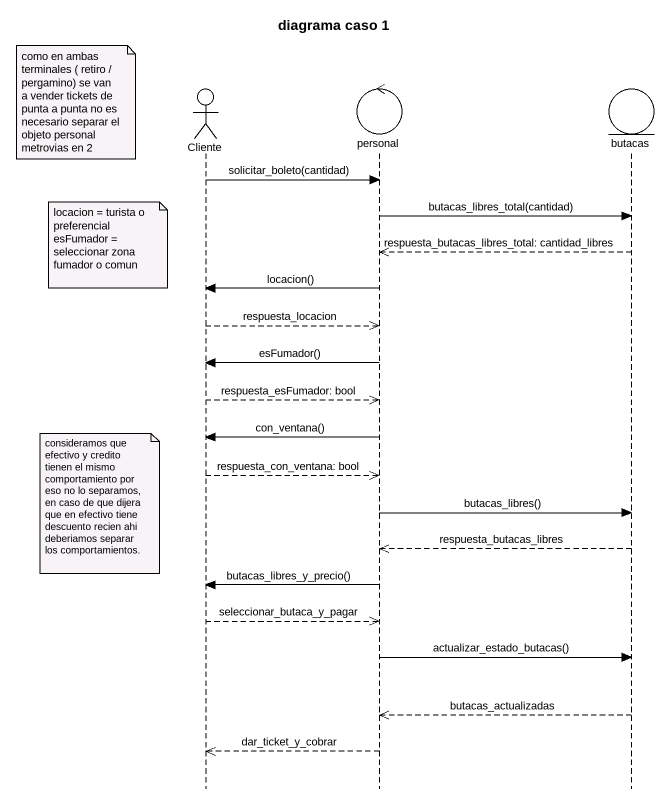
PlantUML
@startuml
title diagrama caso 1
hide footbox
actor Cliente
control personal
entity butacas

note left of Cliente : como en ambas terminales ( retiro / pergamino) se van a vender tickets de punta a punta no es necesario separar el objeto personal metrovias en 2
Cliente -> personal : solicitar_boleto(cantidad)
personal -> butacas : butacas_libres_total(cantidad)
note left of Cliente
  locacion = turista o preferencial
  esFumador = seleccionar zona fumador o comun
end note
butacas -->> personal : respuesta_butacas_libres_total: cantidad_libres
personal -> Cliente : locacion()
Cliente -->> personal : respuesta_locacion
personal -> Cliente : esFumador()
Cliente -->> personal : respuesta_esFumador: bool
personal -> Cliente : con_ventana()
Cliente -->> personal : respuesta_con_ventana: bool
note left of Cliente : consideramos que efectivo y credito tienen el mismo comportamiento por eso no lo separamos, en caso de que dijera que en efectivo tiene descuento recien ahi deberiamos separar los comportamientos.
personal -> butacas : butacas_libres()
butacas -->> personal : respuesta_butacas_libres
personal -> Cliente : butacas_libres_y_precio()
Cliente -->> personal : seleccionar_butaca_y_pagar
personal -> butacas : actualizar_estado_butacas()
butacas -->> personal : butacas_actualizadas
personal -->> Cliente : dar_ticket_y_cobrar
@enduml
